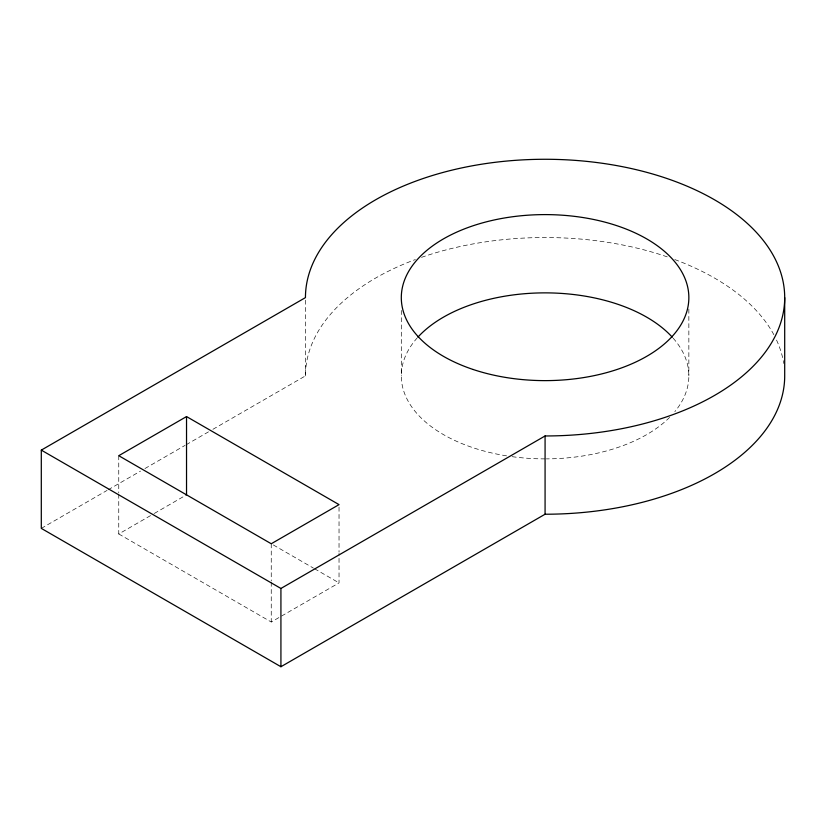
<?xml version="1.0" encoding="UTF-8"?>
<svg xmlns="http://www.w3.org/2000/svg" width="826" height="826" viewBox="0 0 826 826"><rect width="100%" height="100%" fill="white"/><g stroke="black" fill="none" stroke-linecap="round" stroke-linejoin="round"><path stroke-width="0.62" stroke-dasharray="4.13 3.1" d="M41.3 528.382L107.06 490.417M108.175 489.777L140.492 471.109M144.953 468.538L185.076 445.379M186.191 444.729L208.482 431.864M212.943 429.293L305.444 375.882A239.623 138.345 0 0 1 415.354 259.56M118.758 494.196L118.758 533.968L153.192 514.082M154.307 513.442L186.531 494.836M118.758 533.968L271.248 622.009L339.032 582.888L339.032 553.379M273.354 544.964L313.426 568.102M314.541 568.742L339.032 582.888M688.853 309.161L688.853 375.882M401.302 310.452L401.302 375.882M339.032 507.185L339.032 552.088M305.444 300.179L305.444 375.882M271.248 543.756L271.248 580.957M271.248 582.237L271.248 622.009M118.758 455.704L118.758 492.915M673.159 338.175A143.776 83.013 0 0 1 674.832 411.637M669.587 417.388A143.776 83.013 0 0 1 546.358 458.884M545.077 458.884A143.776 83.013 0 0 1 511.604 456.602M506.575 455.859A143.776 83.013 0 0 1 416.985 338.175M421.528 257.34A239.623 138.345 0 0 1 668.626 257.34M674.79 259.56A239.623 138.345 0 0 1 773.828 334.675M776.533 340.075A239.623 138.345 0 0 1 783.729 363.44"/><path stroke-width="1.24" d="M41.3 450.118L305.444 297.618A239.623 138.345 0 0 1 545.077 159.273A239.623 138.345 0 0 1 784.7 297.618L784.7 375.882A239.623 138.345 0 0 1 545.077 514.226L280.923 666.727L41.3 528.382L41.3 450.118L280.923 588.463L545.077 435.963A239.623 138.345 0 0 0 784.7 297.618M186.531 416.572L118.758 455.704L271.248 543.756L339.032 504.624L186.531 416.572L186.531 494.836M545.077 435.963L545.077 514.226M280.923 588.463L280.923 666.727M417.853 337.214A143.776 83.013 0 0 1 545.077 292.869A143.776 83.013 0 0 1 672.292 337.214M473.184 369.501A143.776 83.013 0 0 0 688.853 297.618A143.776 83.013 0 0 0 473.184 225.725A143.776 83.013 0 0 0 473.184 369.501"/></g></svg>
